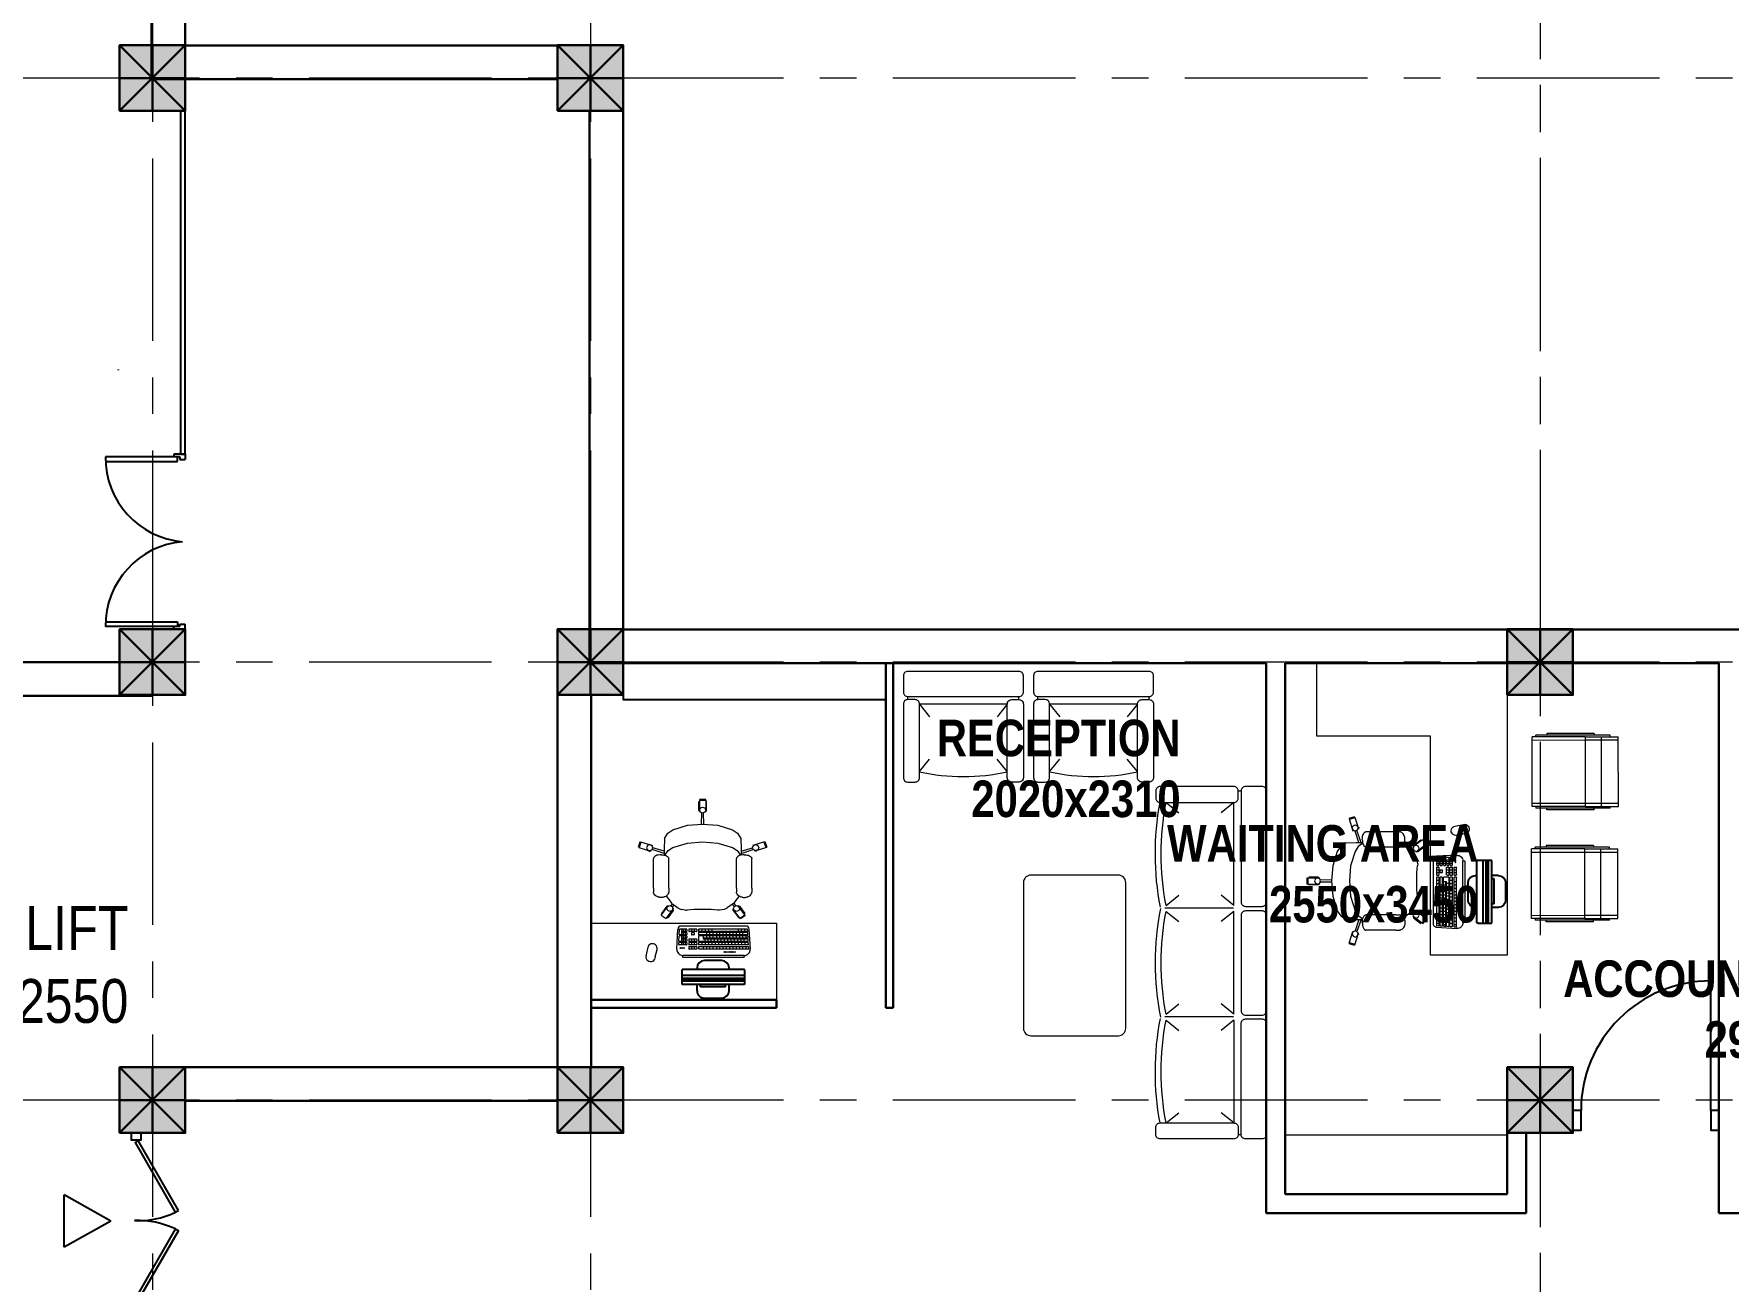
# Model space of a CAD drawing. Header units: metres. Extents: x 319894 to 3389272, y 120 to 6136017.
# Drawn here: x 321639.92 to 321651.53, y 3068012.71 to 3068021.26 of the extents above; entities that cross this region are included whole.
import ezdxf

# ---------------------------------------------------------------- set-up
doc = ezdxf.new("R2010")
doc.units = ezdxf.units.M
doc.header["$MEASUREMENT"] = 0
doc.linetypes.add('CENTER', pattern=[2, 1.25, -0.25, 0.25, -0.25])
doc.linetypes.add('HIDDEN', pattern=[0.375, 0.25, -0.125])
for name, color, linetype, lineweight in [('a_MUEBLE', 255, 'Continuous', 5), ('centerline', 255, 'HIDDEN', 5), ('column', 50, 'Continuous', 30), ('Fixtures', 31, 'Continuous', 20), ('hatch', 252, 'Continuous', 15), ('MOBILIARIO1', 144, 'Continuous', 5), ('wall', 4, 'Continuous', 30)]:
    doc.layers.add(name, color=color, linetype=linetype, lineweight=lineweight)
for name, color, linetype in [('DOOR', 3, 'Continuous'), ('door_cad-block.com', 7, 'Continuous'), ('steps', 23, 'Continuous'), ('TEXT', 255, 'Continuous')]:
    doc.layers.add(name, color=color, linetype=linetype)
doc.styles.get("Standard").update_dxf_attribs({"font": 'arial.ttf'})

# ---------------------------------------------------------------- blocks, each defined once
blk = doc.blocks.new('column')
at = {"layer": 'hatch'}
h = blk.add_hatch(color=256, dxfattribs=at)
h.dxf.hatch_style = 1
h.paths.add_polyline_path([(0, 0), (0.45, 0), (0.45, 0.45), (0, 0.45)])
at = {"layer": 'column'}
for p, q in [((0, 0.45), (0.45, 0)), ((0, 0), (0.45, 0.45)), ((0.225, 0.45), (0.225, 0)), ((0, 0.225), (0.45, 0.225))]:
    blk.add_line(p, q, dxfattribs=at)
blk.add_lwpolyline([(0, 0), (0.45, 0), (0.45, 0.45), (0, 0.45)], close=True, dxfattribs=at)
blk = doc.blocks.new('FINAL GRIDTOP FLOOR')
at = {"layer": 'centerline', "linetype": 'CENTER'}
for p, q in [((322200.75, 3068092.516), (322200.75, 3068054.857)), ((322203.75, 3068092.516), (322203.75, 3068054.857)), ((322210.255, 3068092.521), (322210.255, 3068054.862)), ((322210.255, 3068092.447), (322210.255, 3068054.787)), ((322210.255, 3068092.447), (322210.255, 3068054.787)), ((322233.073, 3068073.066), (322185.967, 3068073.066)), ((322233.073, 3068069.066), (322185.967, 3068069.066)), ((322233.073, 3068069.066), (322185.967, 3068069.066)), ((322233.073, 3068066.066), (322185.967, 3068066.066)), ((322233.073, 3068066.066), (322185.967, 3068066.066))]:
    blk.add_line(p, q, dxfattribs=at)
at = {"layer": 'wall'}
for p in [(322200.525, 3068072.841), (322203.525, 3068072.841), (322200.525, 3068068.841), (322203.525, 3068068.841), (322210.03, 3068068.841), (322200.525, 3068065.841), (322203.525, 3068065.841), (322210.03, 3068065.841)]:
    blk.add_blockref('column', p, dxfattribs=at)
blk = doc.blocks.new('d-1.2')
at = {"layer": 'DOOR'}
for p, q in [((2051.865, 674.769, 16), (2051.865, 675.279, 16)), ((2051.898, 675.279, 16), (2051.898, 674.786, 16)), ((2052.996, 675.279, 16), (2052.996, 674.786, 16)), ((2053.028, 674.769, 16), (2053.028, 675.279, 16)), ((2051.847, 674.733, 16), (2051.847, 674.81, 16)), ((2051.847, 674.81, 16), (2051.865, 674.81, 16)), ((2051.847, 674.733, 16), (2051.883, 674.733, 16)), ((2051.898, 674.786, 16), (2051.865, 674.786, 16)), ((2051.865, 674.769, 16), (2051.883, 674.769, 16)), ((2051.883, 674.769, 16), (2051.883, 674.733, 16)), ((2052.996, 674.786, 16), (2053.028, 674.786, 16)), ((2053.028, 674.769, 16), (2053.01, 674.769, 16)), ((2053.01, 674.769, 16), (2053.01, 674.733, 16)), ((2053.047, 674.733, 16), (2053.01, 674.733, 16)), ((2053.047, 674.81, 16), (2053.028, 674.81, 16)), ((2053.047, 674.733, 16), (2053.047, 674.81, 16))]:
    blk.add_line(p, q, dxfattribs=at)
for centre, start, end in [((2051.872, 674.702, 16), 4.8158, 90.686), ((2053.022, 674.702, 16), 89.314, 175.1842)]:
    blk.add_arc(centre, 0.577, start, end, dxfattribs=at)
blk = doc.blocks.new('GHE-BANH')
for p, q in [((-301, -34), (-231, -120)), ((301, -34), (231, -120)), ((-301, -497), (-231, -410)), ((301, -497), (231, -410)), ((-381, -527), (-381, -548)), ((-301, -497), (301, -497)), ((381, -527), (381, -548))]:
    blk.add_line(p, q)
for points in [[(-411, -497), (-411, 7, -0.414214), (-381, 37), (-331, 37, -0.414214), (-301, 7), (-301, -497, -0.414214), (-331, -527), (-381, -527, -0.414214)], [(411, -497), (411, 7, 0.414214), (381, 37), (331, 37, 0.414214), (301, 7), (301, -497, 0.414214), (331, -527), (381, -527, 0.414214)], [(-411, -578), (-411, -691, 0.414214), (-381, -721), (381, -721, 0.414214), (411, -691), (411, -578, 0.414214), (381, -548), (-381, -548, 0.414214)]]:
    blk.add_lwpolyline(points, format="xyb", close=True)
blk.add_arc((0, -1362), 1362, 77.2483, 102.7517)
blk = doc.blocks.new('SALOND')
for p, q in [((-1175, -194), (-1175, -173)), ((-391, -224), (-1095, -224)), ((-1095, -224), (-1025, -311)), ((-391, -224), (-461, -311)), ((-350, -224), (354, -224)), ((-350, -224), (-280, -311)), ((-350, -224), (-280, -311)), ((354, -224), (284, -311)), ((395, -224), (1099, -224)), ((395, -224), (465, -311)), ((1099, -224), (1029, -311)), ((1180, -194), (1180, -173)), ((-1095, -687), (-1025, -600)), ((-391, -687), (-461, -600)), ((-350, -687), (-280, -600)), ((354, -687), (284, -600)), ((395, -687), (465, -600)), ((1099, -687), (1029, -600))]:
    blk.add_line(p, q)
for points in [[(-383, -143), (-383, -30, 0.414214), (-413, 0), (-1175, 0, 0.414214), (-1205, -30), (-1205, -143, 0.414214), (-1175, -173), (-413, -173, 0.414214)], [(-357, -143), (-357, -30, -0.414214), (-327, 0), (327, 0, -0.414214), (357, -30), (357, -143, -0.414214), (327, -173), (-327, -173, -0.414214)], [(388, -143), (388, -30, -0.414214), (418, 0), (1180, 0, -0.414214), (1210, -30), (1210, -143, -0.414214), (1180, -173), (418, -173, -0.414214)], [(-1205, -224), (-1205, -728, 0.414214), (-1175, -758), (-1125, -758, 0.414214), (-1095, -728), (-1095, -224, 0.414214), (-1125, -194), (-1175, -194, 0.414214)], [(1210, -224), (1210, -728, -0.414214), (1180, -758), (1129, -758, -0.414214), (1099, -728), (1099, -224, -0.414214), (1129, -194), (1180, -194, -0.414214)]]:
    blk.add_lwpolyline(points, format="xyb", close=True)
for points in [[(-369, -225), (-369, -695)], [(376, -225), (376, -695)]]:
    blk.add_lwpolyline(points)
for centre, radius, start, end in [((-743, 1140), 1861, 259.0974, 280.9026), ((2, 1140), 1861, 259.0974, 280.9026), ((747, 1140), 1861, 259.0974, 280.9026), ((-743, 1160), 1921, 259.442, 280.9026), ((2, 1160), 1921, 258.8192, 281.1808), ((747, 1160), 1921, 259.0974, 280.558)]:
    blk.add_arc(centre, radius, start, end)
blk = doc.blocks.new('A$C0B3E6E50')
at = {"layer": 'Fixtures'}
blk.add_lwpolyline([(1077, 707), (1677, 707, 0.414214), (1727, 757), (1727, 1757, 0.414214), (1677, 1807), (1077, 1807, 0.414214), (1027, 1757), (1027, 757, 0.414214)], format="xyb", close=True, dxfattribs=at)
at = {"layer": 'Fixtures', "rotation": 180}
for p in [(615, 2482), (1507, 2482)]:
    blk.add_blockref('GHE-BANH', p, dxfattribs=at)
at = {"layer": 'Fixtures', "xscale": -1, "rotation": 270}
blk.add_blockref('SALOND', (2691, 1205), dxfattribs=at)
blk = doc.blocks.new('*U629')
at = {"color": 0}
for points in [[(-900, 0), (-850, 0), (-850, 121), (-900, 121)], [(-50, 0), (0, 0), (0, 121), (-50, 121)]]:
    blk.add_lwpolyline(points, close=True, dxfattribs=at)
at = {"color": 0, "linetype": 'ByBlock', "ltscale": 10}
blk.add_lwpolyline([(-850, 0), (-850, -800, 0.414214), (-50, 0)], format="xyb", dxfattribs=at)
blk = doc.blocks.new('SILLA3')
at = {"layer": 'MOBILIARIO1'}
for p, q in [((389.0278, 372.941), (389.0279, 373.3228)), ((389.2082, 373.3228), (389.0279, 373.3228)), ((389.2082, 373.3046), (389.0279, 373.3047)), ((389.0732, 373.3228), (389.0732, 373.3319)), ((389.0732, 373.3319), (389.4805, 373.3318)), ((389.1218, 373.3228), (389.1217, 372.941)), ((389.1605, 373.341), (389.4205, 373.3409)), ((389.1605, 373.341), (389.1605, 373.3319)), ((389.208, 372.9409), (389.2082, 373.3228)), ((389.2082, 373.3228), (389.5005, 373.3227)), ((389.5004, 373.3045), (389.2082, 373.3046)), ((389.4205, 373.3409), (389.4205, 373.3318)), ((389.4805, 373.3227), (389.4805, 373.3318)), ((389.5003, 372.9408), (389.5005, 373.3227)), ((389.208, 372.9591), (389.0278, 372.9592)), ((389.208, 372.9409), (389.0278, 372.941)), ((389.073, 372.9319), (389.073, 372.941)), ((389.073, 372.9319), (389.4803, 372.9318)), ((389.1603, 372.9228), (389.1603, 372.9319)), ((389.5003, 372.959), (389.208, 372.9591)), ((389.208, 372.9409), (389.5003, 372.9408)), ((389.4203, 372.9227), (389.4203, 372.9318)), ((389.4803, 372.9408), (389.4803, 372.9318)), ((389.1603, 372.9228), (389.4203, 372.9227))]:
    blk.add_line(p, q, dxfattribs=at)
blk = doc.blocks.new('*U13')
for points in [[(5, 5), (65, 5), (65, 85), (5, 85)], [(5, 5), (65, 5), (65, 85), (5, 85)], [(683, -289), (85, 56), (70, 30), (668, -315)], [(842, -315), (1440, 30), (1425, 56), (827, -289)], [(1505, 5), (1445, 5), (1445, 85), (1505, 85)]]:
    blk.add_lwpolyline(points, close=True)
for centre, start, end in [((20, 30), 334.2879, 2.3373), ((1490, 30), 177.6627, 205.7121)]:
    blk.add_arc(centre, 736, start, end)
blk = doc.blocks.new('chair')
at = {"color": 2}
for p, q in [((321983.037, 3068075.37), (321983.076, 3068075.382)), ((321983.563, 3068075.203), (321983.539, 3068075.236)), ((321982.751, 3068074.924), (321982.751, 3068074.966)), ((321983.037, 3068074.52), (321983.076, 3068074.508))]:
    blk.add_line(p, q, dxfattribs=at)
at = {"layer": 'MOBILIARIO1', "linetype": 'Continuous'}
for p, q in [((321983.037, 3068075.37), (321983.062, 3068075.29)), ((321983.062, 3068075.29), (321983.066, 3068075.291)), ((321983.076, 3068075.383), (321983.101, 3068075.302)), ((321983.102, 3068075.208), (321983.078, 3068075.287)), ((321983.118, 3068075.208), (321983.09, 3068075.291)), ((321983.097, 3068075.301), (321983.101, 3068075.302)), ((321983.103, 3068075.314), (321983.1, 3068075.307)), ((321983.138, 3068075.273), (321983.142, 3068075.278)), ((321983.142, 3068075.278), (321983.147, 3068075.281)), ((321983.147, 3068075.281), (321983.151, 3068075.282)), ((321983.356, 3068075.282), (321983.151, 3068075.282)), ((321983.356, 3068075.282), (321983.365, 3068075.282)), ((321983.365, 3068075.282), (321983.374, 3068075.282)), ((321983.374, 3068075.282), (321983.382, 3068075.282)), ((321983.389, 3068075.281), (321983.382, 3068075.282)), ((321983.391, 3068075.28), (321983.389, 3068075.281)), ((321983.397, 3068075.277), (321983.391, 3068075.28)), ((321983.403, 3068075.272), (321983.397, 3068075.277)), ((321983.015, 3068075.207), (321983.087, 3068075.208)), ((321983.087, 3068075.208), (321983.091, 3068075.208)), ((321983.091, 3068075.208), (321983.109, 3068075.208)), ((321983.109, 3068075.208), (321983.12, 3068075.208)), ((321983.12, 3068075.208), (321983.128, 3068075.208)), ((321983.126, 3068075.23), (321983.127, 3068075.239)), ((321983.126, 3068075.23), (321983.127, 3068075.22)), ((321983.127, 3068075.24), (321983.128, 3068075.249)), ((321983.127, 3068075.24), (321983.127, 3068075.239)), ((321983.127, 3068075.22), (321983.128, 3068075.21)), ((321983.127, 3068075.22), (321983.127, 3068075.22)), ((321983.128, 3068075.25), (321983.13, 3068075.259)), ((321983.128, 3068075.25), (321983.128, 3068075.249)), ((321983.128, 3068075.21), (321983.13, 3068075.201)), ((321983.128, 3068075.21), (321983.128, 3068075.21)), ((321983.13, 3068075.259), (321983.134, 3068075.267)), ((321983.13, 3068075.201), (321983.134, 3068075.193)), ((321983.134, 3068075.267), (321983.138, 3068075.273)), ((321983.134, 3068075.193), (321983.138, 3068075.186)), ((321983.138, 3068075.186), (321983.142, 3068075.181)), ((321983.142, 3068075.181), (321983.147, 3068075.178)), ((321983.147, 3068075.178), (321983.151, 3068075.177)), ((321983.356, 3068075.177), (321983.151, 3068075.177)), ((321983.356, 3068075.177), (321983.365, 3068075.177)), ((321983.365, 3068075.177), (321983.374, 3068075.177)), ((321983.374, 3068075.177), (321983.382, 3068075.177)), ((321983.389, 3068075.178), (321983.382, 3068075.177)), ((321983.382, 3068075.177), (321983.382, 3068075.177)), ((321983.389, 3068075.178), (321983.391, 3068075.179)), ((321983.397, 3068075.182), (321983.391, 3068075.179)), ((321983.403, 3068075.187), (321983.397, 3068075.182)), ((321983.408, 3068075.266), (321983.403, 3068075.272)), ((321983.408, 3068075.193), (321983.403, 3068075.187)), ((321983.409, 3068075.264), (321983.408, 3068075.266)), ((321983.408, 3068075.193), (321983.409, 3068075.196)), ((321983.413, 3068075.257), (321983.409, 3068075.264)), ((321983.413, 3068075.203), (321983.409, 3068075.196)), ((321983.409, 3068075.195), (321983.426, 3068075.182)), ((321983.414, 3068075.254), (321983.413, 3068075.257)), ((321983.413, 3068075.203), (321983.414, 3068075.206)), ((321983.415, 3068075.25), (321983.414, 3068075.254)), ((321983.414, 3068075.206), (321983.415, 3068075.209)), ((321983.417, 3068075.244), (321983.415, 3068075.25)), ((321983.417, 3068075.216), (321983.415, 3068075.209)), ((321983.417, 3068075.241), (321983.417, 3068075.244)), ((321983.418, 3068075.237), (321983.417, 3068075.241)), ((321983.417, 3068075.219), (321983.418, 3068075.222)), ((321983.417, 3068075.216), (321983.417, 3068075.219)), ((321983.418, 3068075.234), (321983.418, 3068075.237)), ((321983.418, 3068075.23), (321983.418, 3068075.234)), ((321983.418, 3068075.226), (321983.418, 3068075.23)), ((321983.418, 3068075.222), (321983.418, 3068075.226)), ((321983.426, 3068075.182), (321983.458, 3068075.158)), ((321983.458, 3068075.158), (321983.475, 3068075.171)), ((321983.465, 3068075.148), (321983.483, 3068075.161)), ((321983.539, 3068075.237), (321983.473, 3068075.187)), ((321983.473, 3068075.187), (321983.475, 3068075.184)), ((321983.477, 3068075.19), (321983.478, 3068075.198)), ((321983.478, 3068075.198), (321983.528, 3068075.235)), ((321983.563, 3068075.203), (321983.497, 3068075.153)), ((321983.508, 3068075.155), (321983.558, 3068075.192)), ((321983.458, 3068075.158), (321983.459, 3068075.156)), ((321983.459, 3068075.156), (321983.474, 3068075.135)), ((321983.474, 3068075.135), (321983.49, 3068075.114)), ((321983.49, 3068075.114), (321983.492, 3068075.112)), ((321983.492, 3068075.112), (321983.494, 3068075.109)), ((321983.494, 3068075.157), (321983.497, 3068075.153)), ((321983.494, 3068075.109), (321983.501, 3068075.092)), ((321983.508, 3068075.155), (321983.501, 3068075.156)), ((321983.501, 3068075.092), (321983.504, 3068075.076)), ((321983.505, 3068075.049), (321983.501, 3068075.003)), ((321983.504, 3068075.076), (321983.506, 3068075.06)), ((321983.506, 3068075.06), (321983.505, 3068075.049)), ((321982.751, 3068074.966), (321982.833, 3068074.966)), ((321982.823, 3068074.972), (321982.761, 3068074.972)), ((321982.823, 3068074.972), (321982.828, 3068074.966)), ((321982.833, 3068074.966), (321982.833, 3068074.962)), ((321982.833, 3068074.928), (321982.833, 3068074.924)), ((321982.916, 3068074.953), (321982.84, 3068074.952)), ((321982.916, 3068074.938), (321982.84, 3068074.939)), ((321983.501, 3068075.004), (321983.501, 3068074.886)), ((321982.751, 3068074.924), (321982.833, 3068074.924)), ((321982.823, 3068074.919), (321982.761, 3068074.919)), ((321982.828, 3068074.924), (321982.823, 3068074.919)), ((321983.501, 3068074.887), (321983.505, 3068074.84)), ((321983.504, 3068074.813), (321983.501, 3068074.798)), ((321983.506, 3068074.828), (321983.504, 3068074.813)), ((321983.506, 3068074.828), (321983.505, 3068074.84)), ((321983.13, 3068074.69), (321983.134, 3068074.698)), ((321983.134, 3068074.698), (321983.138, 3068074.704)), ((321983.138, 3068074.704), (321983.142, 3068074.709)), ((321983.142, 3068074.709), (321983.147, 3068074.712)), ((321983.147, 3068074.712), (321983.151, 3068074.713)), ((321983.356, 3068074.713), (321983.151, 3068074.713)), ((321983.356, 3068074.713), (321983.365, 3068074.713)), ((321983.365, 3068074.713), (321983.374, 3068074.713)), ((321983.374, 3068074.713), (321983.382, 3068074.713)), ((321983.382, 3068074.713), (321983.382, 3068074.713)), ((321983.389, 3068074.712), (321983.382, 3068074.713)), ((321983.389, 3068074.712), (321983.391, 3068074.711)), ((321983.397, 3068074.708), (321983.391, 3068074.711)), ((321983.403, 3068074.703), (321983.397, 3068074.708)), ((321983.408, 3068074.697), (321983.403, 3068074.703)), ((321983.408, 3068074.697), (321983.409, 3068074.695)), ((321983.409, 3068074.695), (321983.426, 3068074.708)), ((321983.413, 3068074.687), (321983.409, 3068074.695)), ((321983.426, 3068074.708), (321983.436, 3068074.716)), ((321983.436, 3068074.716), (321983.458, 3068074.732)), ((321983.459, 3068074.734), (321983.458, 3068074.732)), ((321983.459, 3068074.734), (321983.474, 3068074.755)), ((321983.462, 3068074.737), (321983.475, 3068074.727)), ((321983.469, 3068074.748), (321983.483, 3068074.738)), ((321983.473, 3068074.711), (321983.475, 3068074.715)), ((321983.539, 3068074.662), (321983.473, 3068074.711)), ((321983.474, 3068074.755), (321983.479, 3068074.761)), ((321983.478, 3068074.701), (321983.477, 3068074.708)), ((321983.478, 3068074.701), (321983.528, 3068074.664)), ((321983.479, 3068074.761), (321983.49, 3068074.776)), ((321983.492, 3068074.779), (321983.49, 3068074.776)), ((321983.494, 3068074.782), (321983.492, 3068074.779)), ((321983.494, 3068074.782), (321983.501, 3068074.798)), ((321983.494, 3068074.742), (321983.497, 3068074.745)), ((321983.563, 3068074.696), (321983.497, 3068074.745)), ((321983.501, 3068074.742), (321983.508, 3068074.743)), ((321983.508, 3068074.743), (321983.558, 3068074.706)), ((321983.539, 3068074.662), (321983.563, 3068074.696)), ((321983.558, 3068074.706), (321983.559, 3068074.699)), ((321983.015, 3068074.683), (321983.087, 3068074.682)), ((321983.037, 3068074.52), (321983.062, 3068074.601)), ((321983.062, 3068074.601), (321983.066, 3068074.599)), ((321983.076, 3068074.508), (321983.101, 3068074.588)), ((321983.102, 3068074.682), (321983.078, 3068074.603)), ((321983.087, 3068074.682), (321983.091, 3068074.682)), ((321983.118, 3068074.682), (321983.09, 3068074.599)), ((321983.091, 3068074.682), (321983.109, 3068074.682)), ((321983.097, 3068074.589), (321983.101, 3068074.588)), ((321983.103, 3068074.576), (321983.1, 3068074.583)), ((321983.109, 3068074.682), (321983.12, 3068074.682)), ((321983.12, 3068074.682), (321983.128, 3068074.682)), ((321983.126, 3068074.661), (321983.127, 3068074.67)), ((321983.126, 3068074.661), (321983.127, 3068074.651)), ((321983.127, 3068074.671), (321983.128, 3068074.68)), ((321983.127, 3068074.67), (321983.127, 3068074.671)), ((321983.127, 3068074.651), (321983.128, 3068074.641)), ((321983.127, 3068074.651), (321983.127, 3068074.651)), ((321983.128, 3068074.681), (321983.13, 3068074.69)), ((321983.128, 3068074.68), (321983.128, 3068074.681)), ((321983.128, 3068074.641), (321983.13, 3068074.631)), ((321983.128, 3068074.641), (321983.128, 3068074.641)), ((321983.13, 3068074.631), (321983.134, 3068074.624)), ((321983.134, 3068074.624), (321983.138, 3068074.617)), ((321983.138, 3068074.617), (321983.142, 3068074.612)), ((321983.142, 3068074.612), (321983.147, 3068074.609)), ((321983.147, 3068074.609), (321983.151, 3068074.608)), ((321983.356, 3068074.608), (321983.151, 3068074.608)), ((321983.356, 3068074.608), (321983.365, 3068074.608)), ((321983.365, 3068074.608), (321983.374, 3068074.608)), ((321983.374, 3068074.608), (321983.382, 3068074.608)), ((321983.389, 3068074.609), (321983.382, 3068074.608)), ((321983.391, 3068074.61), (321983.389, 3068074.609)), ((321983.397, 3068074.613), (321983.391, 3068074.61)), ((321983.403, 3068074.618), (321983.397, 3068074.613)), ((321983.408, 3068074.624), (321983.403, 3068074.618)), ((321983.409, 3068074.626), (321983.408, 3068074.624)), ((321983.413, 3068074.634), (321983.409, 3068074.626)), ((321983.413, 3068074.687), (321983.414, 3068074.685)), ((321983.414, 3068074.636), (321983.413, 3068074.634)), ((321983.414, 3068074.685), (321983.415, 3068074.681)), ((321983.415, 3068074.64), (321983.414, 3068074.636)), ((321983.417, 3068074.675), (321983.415, 3068074.681)), ((321983.417, 3068074.646), (321983.415, 3068074.64)), ((321983.417, 3068074.675), (321983.417, 3068074.672)), ((321983.417, 3068074.672), (321983.418, 3068074.668)), ((321983.418, 3068074.653), (321983.417, 3068074.649)), ((321983.417, 3068074.649), (321983.417, 3068074.646)), ((321983.418, 3068074.668), (321983.418, 3068074.665)), ((321983.418, 3068074.665), (321983.418, 3068074.661)), ((321983.418, 3068074.661), (321983.418, 3068074.657)), ((321983.418, 3068074.657), (321983.418, 3068074.653))]:
    blk.add_line(p, q, dxfattribs=at)
for points in [[(321983.098, 3068075.308), (321983.092, 3068075.293), (321983.078, 3068075.287), (321983.063, 3068075.293), (321983.057, 3068075.308), (321983.063, 3068075.323), (321983.078, 3068075.329), (321983.092, 3068075.323)], [(321983.515, 3068075.178), (321983.509, 3068075.163), (321983.495, 3068075.157), (321983.48, 3068075.163), (321983.474, 3068075.178), (321983.48, 3068075.193), (321983.495, 3068075.199), (321983.509, 3068075.193)], [(321982.841, 3068074.945), (321982.835, 3068074.93), (321982.821, 3068074.924), (321982.806, 3068074.93), (321982.8, 3068074.945), (321982.806, 3068074.96), (321982.821, 3068074.966), (321982.835, 3068074.96)], [(321983.515, 3068074.721), (321983.509, 3068074.706), (321983.495, 3068074.7), (321983.48, 3068074.706), (321983.474, 3068074.721), (321983.48, 3068074.736), (321983.495, 3068074.742), (321983.509, 3068074.736)], [(321983.098, 3068074.582), (321983.092, 3068074.597), (321983.078, 3068074.603), (321983.063, 3068074.597), (321983.057, 3068074.582), (321983.063, 3068074.567), (321983.078, 3068074.561), (321983.092, 3068074.567)]]:
    blk.add_lwpolyline(points, close=True, dxfattribs=at)
for points in [[(321982.955, 3068075.149), (321982.979, 3068075.184), (321983.015, 3068075.207)], [(321983.077, 3068075.149), (321983.098, 3068075.181), (321983.13, 3068075.204)], [(321982.916, 3068074.945), (321982.924, 3068075.049), (321982.955, 3068075.149)], [(321983.038, 3068074.945), (321983.046, 3068075.049), (321983.077, 3068075.149)], [(321982.955, 3068074.742), (321982.924, 3068074.841), (321982.916, 3068074.945)], [(321983.077, 3068074.742), (321983.046, 3068074.841), (321983.038, 3068074.945)], [(321983.015, 3068074.683), (321982.979, 3068074.706), (321982.955, 3068074.742)], [(321983.13, 3068074.687), (321983.098, 3068074.709), (321983.077, 3068074.742)]]:
    blk.add_lwpolyline(points, dxfattribs=at)
blk = doc.blocks.new('desktop')
at = {"layer": 'a_MUEBLE', "color": 8}
for p, q in [((321984.496, 3068129.625), (321984.496, 3068129.179)), ((321984.654, 3068129.654), (321984.516, 3068129.646)), ((321984.517, 3068129.633), (321984.517, 3068129.302)), ((321984.517, 3068129.615), (321984.533, 3068129.615)), ((321984.517, 3068129.592), (321984.533, 3068129.592)), ((321984.531, 3068129.636), (321984.519, 3068129.635)), ((321984.533, 3068129.634), (321984.533, 3068129.302)), ((321984.54, 3068129.634), (321984.54, 3068129.302)), ((321984.54, 3068129.601), (321984.556, 3068129.601)), ((321984.554, 3068129.637), (321984.542, 3068129.636)), ((321984.556, 3068129.635), (321984.556, 3068129.302)), ((321984.563, 3068129.635), (321984.563, 3068129.302)), ((321984.563, 3068129.624), (321984.579, 3068129.624)), ((321984.563, 3068129.601), (321984.579, 3068129.601)), ((321984.577, 3068129.638), (321984.565, 3068129.638)), ((321984.579, 3068129.636), (321984.579, 3068129.33)), ((321984.585, 3068129.637), (321984.585, 3068129.33)), ((321984.585, 3068129.61), (321984.602, 3068129.61)), ((321984.585, 3068129.588), (321984.602, 3068129.588)), ((321984.599, 3068129.64), (321984.588, 3068129.639)), ((321984.602, 3068129.637), (321984.602, 3068129.302)), ((321984.608, 3068129.638), (321984.608, 3068129.302)), ((321984.608, 3068129.616), (321984.625, 3068129.616)), ((321984.608, 3068129.593), (321984.625, 3068129.593)), ((321984.622, 3068129.641), (321984.61, 3068129.64)), ((321984.625, 3068129.638), (321984.625, 3068129.302)), ((321984.637, 3068129.64), (321984.637, 3068129.302)), ((321984.637, 3068129.624), (321984.653, 3068129.624)), ((321984.637, 3068129.601), (321984.653, 3068129.601)), ((321984.651, 3068129.643), (321984.639, 3068129.643)), ((321984.653, 3068129.641), (321984.653, 3068129.302)), ((321984.697, 3068129.612), (321984.697, 3068129.192)), ((321984.712, 3068129.612), (321984.697, 3068129.612)), ((321984.712, 3068129.612), (321984.712, 3068129.192)), ((321984.517, 3068129.57), (321984.533, 3068129.57)), ((321984.54, 3068129.579), (321984.556, 3068129.579)), ((321984.54, 3068129.556), (321984.556, 3068129.556)), ((321984.54, 3068129.533), (321984.556, 3068129.533)), ((321984.54, 3068129.511), (321984.556, 3068129.511)), ((321984.54, 3068129.488), (321984.556, 3068129.488)), ((321984.563, 3068129.579), (321984.579, 3068129.579)), ((321984.563, 3068129.556), (321984.579, 3068129.556)), ((321984.563, 3068129.533), (321984.579, 3068129.533)), ((321984.563, 3068129.511), (321984.579, 3068129.511)), ((321984.563, 3068129.488), (321984.579, 3068129.488)), ((321984.585, 3068129.565), (321984.602, 3068129.565)), ((321984.585, 3068129.542), (321984.602, 3068129.542)), ((321984.585, 3068129.52), (321984.602, 3068129.52)), ((321984.585, 3068129.497), (321984.602, 3068129.497)), ((321984.585, 3068129.475), (321984.602, 3068129.475)), ((321984.608, 3068129.57), (321984.625, 3068129.57)), ((321984.608, 3068129.548), (321984.625, 3068129.548)), ((321984.608, 3068129.525), (321984.625, 3068129.525)), ((321984.608, 3068129.503), (321984.625, 3068129.503)), ((321984.608, 3068129.48), (321984.625, 3068129.48)), ((321984.637, 3068129.579), (321984.653, 3068129.579)), ((321984.637, 3068129.556), (321984.653, 3068129.556)), ((321984.637, 3068129.533), (321984.653, 3068129.533)), ((321984.637, 3068129.511), (321984.653, 3068129.511)), ((321984.637, 3068129.488), (321984.653, 3068129.488)), ((321984.517, 3068129.389), (321984.533, 3068129.389)), ((321984.517, 3068129.367), (321984.533, 3068129.367)), ((321984.54, 3068129.466), (321984.556, 3068129.466)), ((321984.54, 3068129.443), (321984.556, 3068129.443)), ((321984.54, 3068129.421), (321984.556, 3068129.421)), ((321984.54, 3068129.398), (321984.556, 3068129.398)), ((321984.54, 3068129.375), (321984.556, 3068129.375)), ((321984.54, 3068129.353), (321984.556, 3068129.353)), ((321984.563, 3068129.466), (321984.579, 3068129.466)), ((321984.563, 3068129.443), (321984.579, 3068129.443)), ((321984.563, 3068129.421), (321984.579, 3068129.421)), ((321984.563, 3068129.398), (321984.579, 3068129.398)), ((321984.563, 3068129.375), (321984.579, 3068129.375)), ((321984.563, 3068129.353), (321984.579, 3068129.353)), ((321984.585, 3068129.452), (321984.602, 3068129.452)), ((321984.585, 3068129.429), (321984.602, 3068129.429)), ((321984.585, 3068129.407), (321984.602, 3068129.407)), ((321984.585, 3068129.384), (321984.602, 3068129.384)), ((321984.585, 3068129.362), (321984.602, 3068129.362)), ((321984.608, 3068129.458), (321984.625, 3068129.458)), ((321984.608, 3068129.435), (321984.625, 3068129.435)), ((321984.608, 3068129.412), (321984.625, 3068129.412)), ((321984.608, 3068129.39), (321984.625, 3068129.39)), ((321984.608, 3068129.367), (321984.625, 3068129.367)), ((321984.637, 3068129.466), (321984.653, 3068129.466)), ((321984.637, 3068129.443), (321984.653, 3068129.443)), ((321984.637, 3068129.421), (321984.653, 3068129.421)), ((321984.637, 3068129.398), (321984.653, 3068129.398)), ((321984.637, 3068129.375), (321984.653, 3068129.375)), ((321984.637, 3068129.353), (321984.653, 3068129.353)), ((321984.517, 3068129.344), (321984.533, 3068129.344)), ((321984.517, 3068129.322), (321984.533, 3068129.322)), ((321984.517, 3068129.285), (321984.517, 3068129.234)), ((321984.517, 3068129.269), (321984.533, 3068129.269)), ((321984.517, 3068129.25), (321984.533, 3068129.25)), ((321984.519, 3068129.299), (321984.531, 3068129.299)), ((321984.519, 3068129.287), (321984.531, 3068129.287)), ((321984.533, 3068129.285), (321984.533, 3068129.234)), ((321984.54, 3068129.267), (321984.54, 3068129.253)), ((321984.542, 3068129.299), (321984.554, 3068129.299)), ((321984.542, 3068129.269), (321984.554, 3068129.269)), ((321984.542, 3068129.25), (321984.554, 3068129.25)), ((321984.556, 3068129.267), (321984.556, 3068129.253)), ((321984.563, 3068129.33), (321984.585, 3068129.33)), ((321984.565, 3068129.299), (321984.6, 3068129.299)), ((321984.585, 3068129.342), (321984.602, 3068129.342)), ((321984.585, 3068129.285), (321984.585, 3068129.234)), ((321984.585, 3068129.269), (321984.602, 3068129.269)), ((321984.585, 3068129.25), (321984.602, 3068129.25)), ((321984.588, 3068129.287), (321984.6, 3068129.287)), ((321984.602, 3068129.285), (321984.602, 3068129.234)), ((321984.608, 3068129.345), (321984.625, 3068129.345)), ((321984.608, 3068129.322), (321984.625, 3068129.322)), ((321984.608, 3068129.285), (321984.608, 3068129.234)), ((321984.608, 3068129.269), (321984.625, 3068129.269)), ((321984.608, 3068129.25), (321984.625, 3068129.25)), ((321984.611, 3068129.299), (321984.622, 3068129.299)), ((321984.611, 3068129.287), (321984.622, 3068129.287)), ((321984.625, 3068129.285), (321984.625, 3068129.234)), ((321984.637, 3068129.33), (321984.653, 3068129.33)), ((321984.637, 3068129.285), (321984.637, 3068129.234)), ((321984.637, 3068129.269), (321984.653, 3068129.269)), ((321984.637, 3068129.25), (321984.653, 3068129.25)), ((321984.639, 3068129.299), (321984.651, 3068129.299)), ((321984.639, 3068129.287), (321984.651, 3068129.287)), ((321984.653, 3068129.285), (321984.653, 3068129.234)), ((321984.654, 3068129.151), (321984.516, 3068129.158)), ((321984.517, 3068129.217), (321984.517, 3068129.171)), ((321984.517, 3068129.207), (321984.533, 3068129.207)), ((321984.517, 3068129.194), (321984.533, 3068129.194)), ((321984.517, 3068129.182), (321984.556, 3068129.182)), ((321984.519, 3068129.232), (321984.531, 3068129.232)), ((321984.519, 3068129.22), (321984.531, 3068129.22)), ((321984.554, 3068129.167), (321984.519, 3068129.169)), ((321984.533, 3068129.217), (321984.533, 3068129.182)), ((321984.54, 3068129.217), (321984.54, 3068129.182)), ((321984.54, 3068129.207), (321984.556, 3068129.207)), ((321984.54, 3068129.194), (321984.556, 3068129.194)), ((321984.542, 3068129.22), (321984.554, 3068129.22)), ((321984.556, 3068129.217), (321984.556, 3068129.169)), ((321984.563, 3068129.217), (321984.563, 3068129.169)), ((321984.563, 3068129.207), (321984.579, 3068129.207)), ((321984.563, 3068129.194), (321984.579, 3068129.194)), ((321984.563, 3068129.182), (321984.602, 3068129.182)), ((321984.565, 3068129.22), (321984.577, 3068129.22)), ((321984.599, 3068129.165), (321984.565, 3068129.166)), ((321984.579, 3068129.217), (321984.579, 3068129.182)), ((321984.585, 3068129.217), (321984.585, 3068129.182)), ((321984.585, 3068129.207), (321984.602, 3068129.207)), ((321984.585, 3068129.194), (321984.602, 3068129.194)), ((321984.588, 3068129.232), (321984.6, 3068129.232)), ((321984.588, 3068129.22), (321984.6, 3068129.22)), ((321984.602, 3068129.217), (321984.602, 3068129.167)), ((321984.608, 3068129.217), (321984.608, 3068129.166)), ((321984.608, 3068129.207), (321984.625, 3068129.207)), ((321984.608, 3068129.194), (321984.625, 3068129.194)), ((321984.608, 3068129.182), (321984.625, 3068129.182)), ((321984.622, 3068129.163), (321984.61, 3068129.164)), ((321984.611, 3068129.232), (321984.622, 3068129.232)), ((321984.611, 3068129.22), (321984.622, 3068129.22)), ((321984.625, 3068129.217), (321984.625, 3068129.166)), ((321984.639, 3068129.232), (321984.651, 3068129.232)), ((321984.712, 3068129.192), (321984.697, 3068129.192)), ((321984.707, 3068129.003), (321984.656, 3068129.015)), ((321984.641, 3068128.952), (321984.701, 3068128.939))]:
    blk.add_line(p, q, dxfattribs=at)
at = {"layer": 'a_MUEBLE', "color": 8, "lineweight": -3}
for p, q in [((321984.793, 3068129.609), (321984.793, 3068129.186)), ((321984.799, 3068129.615), (321984.895, 3068129.615)), ((321984.835, 3068129.615), (321984.835, 3068129.186)), ((321984.855, 3068129.615), (321984.855, 3068129.186)), ((321984.863, 3068129.615), (321984.863, 3068129.186)), ((321984.872, 3068129.615), (321984.872, 3068129.186)), ((321984.895, 3068129.615), (321984.895, 3068129.186)), ((321984.793, 3068129.508), (321984.782, 3068129.508)), ((321984.939, 3068129.508), (321984.895, 3068129.508)), ((321984.911, 3068129.483), (321984.895, 3068129.483)), ((321984.911, 3068129.483), (321984.911, 3068129.313)), ((321984.732, 3068129.458), (321984.732, 3068129.339)), ((321984.989, 3068129.339), (321984.989, 3068129.458)), ((321984.782, 3068129.289), (321984.793, 3068129.289)), ((321984.911, 3068129.313), (321984.895, 3068129.313)), ((321984.939, 3068129.289), (321984.895, 3068129.289)), ((321984.895, 3068129.186), (321984.793, 3068129.186))]:
    blk.add_line(p, q, dxfattribs=at)
at = {"layer": 'a_MUEBLE', "color": 8}
for centre in [(321984.673, 3068129.549), (321984.673, 3068129.537), (321984.673, 3068129.525), (321984.673, 3068129.513), (321984.673, 3068129.501), (321984.673, 3068129.489), (321984.673, 3068129.477), (321984.646, 3068129.199), (321984.646, 3068129.187), (321984.646, 3068129.175)]:
    blk.add_circle(centre, 0.00275, dxfattribs=at)
for centre, radius, start, end in [((321984.516, 3068129.625), 0.0206, 90, 180), ((321984.519, 3068129.633), 0.00234, 93.0941, 180), ((321984.531, 3068129.634), 0.00234, 360, 93.0941), ((321984.542, 3068129.634), 0.00234, 93.0941, 180), ((321984.554, 3068129.635), 0.00234, 360, 93.0941), ((321984.565, 3068129.635), 0.00234, 93.0941, 180), ((321984.577, 3068129.636), 0.00234, 360, 93.0941), ((321984.588, 3068129.637), 0.00234, 93.0941, 180), ((321984.6, 3068129.637), 0.00234, 360, 93.0941), ((321984.611, 3068129.638), 0.00234, 93.0941, 180), ((321984.622, 3068129.638), 0.00234, 360, 93.0941), ((321984.639, 3068129.64), 0.00234, 93.0941, 180), ((321984.651, 3068129.641), 0.00234, 360, 93.0941), ((321984.656, 3068129.612), 0.0412, 0, 93.0941), ((321984.519, 3068129.302), 0.00234, 180, 270), ((321984.519, 3068129.285), 0.00234, 90, 180), ((321984.531, 3068129.302), 0.00234, 270, 360), ((321984.531, 3068129.285), 0.00234, 360, 90), ((321984.542, 3068129.302), 0.00234, 180, 270), ((321984.542, 3068129.267), 0.00234, 90, 180), ((321984.542, 3068129.253), 0.00234, 180, 270), ((321984.554, 3068129.302), 0.00234, 270, 360), ((321984.554, 3068129.267), 0.00234, 360, 90), ((321984.554, 3068129.253), 0.00234, 270, 360), ((321984.565, 3068129.302), 0.00234, 180, 270), ((321984.588, 3068129.285), 0.00234, 90, 180), ((321984.6, 3068129.302), 0.00234, 270, 360), ((321984.6, 3068129.285), 0.00234, 360, 90), ((321984.611, 3068129.302), 0.00234, 180, 270), ((321984.611, 3068129.285), 0.00234, 90, 180), ((321984.622, 3068129.302), 0.00234, 270, 360), ((321984.622, 3068129.285), 0.00234, 360, 90), ((321984.639, 3068129.302), 0.00234, 180, 270), ((321984.639, 3068129.285), 0.00234, 90, 180), ((321984.651, 3068129.302), 0.00234, 270, 360), ((321984.651, 3068129.285), 0.00234, 360, 90), ((321984.516, 3068129.179), 0.0206, 180, 270), ((321984.519, 3068129.234), 0.00234, 180, 270), ((321984.519, 3068129.217), 0.00234, 90, 180), ((321984.519, 3068129.171), 0.00234, 180, 266.9059), ((321984.531, 3068129.234), 0.00234, 270, 360), ((321984.531, 3068129.217), 0.00234, 360, 90), ((321984.542, 3068129.217), 0.00234, 90, 180), ((321984.554, 3068129.217), 0.00234, 360, 90), ((321984.554, 3068129.169), 0.00234, 266.9059, 360), ((321984.565, 3068129.217), 0.00234, 90, 180), ((321984.565, 3068129.169), 0.00234, 180, 266.9059), ((321984.577, 3068129.217), 0.00234, 360, 90), ((321984.588, 3068129.234), 0.00234, 180, 270), ((321984.588, 3068129.217), 0.00234, 90, 180), ((321984.6, 3068129.167), 0.00234, 266.9059, 360), ((321984.6, 3068129.234), 0.00234, 270, 360), ((321984.6, 3068129.217), 0.00234, 360, 90), ((321984.611, 3068129.234), 0.00234, 180, 270), ((321984.611, 3068129.217), 0.00234, 90, 180), ((321984.611, 3068129.166), 0.00234, 180, 266.9059), ((321984.622, 3068129.234), 0.00234, 270, 360), ((321984.622, 3068129.217), 0.00234, 360, 90), ((321984.622, 3068129.166), 0.00234, 266.9059, 360), ((321984.639, 3068129.234), 0.00234, 180, 270), ((321984.651, 3068129.234), 0.00234, 270, 360), ((321984.656, 3068129.192), 0.0412, 266.9059, 0), ((321984.649, 3068128.983), 0.0324, 76.9205, 258.5144), ((321984.707, 3068128.971), 0.0324, 257.7174, 90)]:
    blk.add_arc(centre, radius, start, end, dxfattribs=at)
at = {"layer": 'a_MUEBLE', "color": 8, "lineweight": -3}
for centre, radius, start, end in [((321984.799, 3068129.609), 0.00625, 90, 180), ((321984.782, 3068129.458), 0.05, 90, 180), ((321984.939, 3068129.458), 0.05, 0, 90), ((321984.782, 3068129.339), 0.05, 180, 270), ((321984.939, 3068129.339), 0.05, 270, 0)]:
    blk.add_arc(centre, radius, start, end, dxfattribs=at)

msp = doc.modelspace()

# ---------------------------------------------------------------- linework, layer by layer
msp.add_lwpolyline([(321643.959, 3068016.948), (321643.959, 3068016.697), (321645.759, 3068016.697), (321645.759, 3068016.948)], close=True)
at = {"layer": 'DOOR'}
for p, q in [((321640.929, 3068018.379), (321640.929, 3068020.729)), ((321640.959, 3068018.379), (321640.959, 3068020.729)), ((321640.929, 3068018.379), (321640.959, 3068018.379))]:
    msp.add_line(p, q, dxfattribs=at)
at = {"layer": 'door_cad-block.com'}
for p, q in [((321640.13, 3068012.946), (321640.13, 3068013.306)), ((321640.45, 3068013.126), (321640.13, 3068013.306)), ((321640.45, 3068013.126), (321640.13, 3068012.946))]:
    msp.add_line(p, q, dxfattribs=at)
at = {"layer": 'Fixtures', "linetype": 'Continuous'}
msp.add_lwpolyline([(321648.494, 3068013.714), (321648.494, 3068013.309), (321650.014, 3068013.309), (321650.014, 3068013.714)], close=True, dxfattribs=at)
at = {"layer": 'MOBILIARIO1', "linetype": 'Continuous'}
for p, q in [((321643.739, 3068015.167), (321645.01, 3068015.167)), ((321645.01, 3068015.167), (321645.01, 3068014.642)), ((321645.01, 3068014.642), (321643.96, 3068014.642))]:
    msp.add_line(p, q, dxfattribs=at)
for points in [[(321649.489, 3068016.448), (321648.711, 3068016.448), (321648.711, 3068016.949), (321650.014, 3068016.948), (321650.014, 3068014.948), (321649.489, 3068014.948), (321649.489, 3068016.448)], [(321645.01, 3068014.642), (321643.96, 3068014.642)]]:
    msp.add_lwpolyline(points, dxfattribs=at)
at = {"layer": 'steps'}
msp.add_line((321640.499, 3068018.959), (321640.499, 3068018.953), dxfattribs=at)
at = {"layer": 'wall'}
for p, q in [((321634.964, 3068016.954), (321640.509, 3068016.954)), ((321645.759, 3068014.586), (321645.759, 3068016.948)), ((321645.809, 3068014.586), (321645.809, 3068016.948)), ((321648.364, 3068016.948), (321648.364, 3068013.179)), ((321648.494, 3068016.948), (321648.494, 3068013.309)), ((321651.464, 3068016.948), (321651.464, 3068013.179)), ((321634.964, 3068016.724), (321640.734, 3068016.724)), ((321643.509, 3068016.729), (321643.509, 3068014.179)), ((321643.739, 3068016.729), (321643.739, 3068014.179)), ((321645.01, 3068014.642), (321643.739, 3068014.642)), ((321645.01, 3068014.586), (321643.739, 3068014.586)), ((321645.01, 3068014.586), (321645.01, 3068014.642)), ((321645.809, 3068014.586), (321645.759, 3068014.586)), ((321640.959, 3068014.179), (321643.509, 3068014.179)), ((321640.959, 3068013.949), (321643.509, 3068013.949)), ((321650.014, 3068013.309), (321650.014, 3068013.729)), ((321650.144, 3068013.179), (321650.144, 3068013.729)), ((321650.014, 3068013.309), (321648.494, 3068013.309)), ((321650.144, 3068013.179), (321648.364, 3068013.179)), ((321653.35, 3068013.179), (321651.464, 3068013.179))]:
    msp.add_line(p, q, dxfattribs=at)
for points in [[(321640.729, 3068036.678), (321640.729, 3068020.948), (321643.509, 3068020.948)], [(321640.959, 3068036.678), (321640.959, 3068021.178), (321643.509, 3068021.178)], [(321643.729, 3068020.729), (321643.729, 3068016.948), (321648.364, 3068016.948)], [(321643.959, 3068020.729), (321643.959, 3068017.178), (321667.459, 3068017.178), (321667.459, 3068007.679)], [(321648.494, 3068016.948), (321651.464, 3068016.948)]]:
    msp.add_lwpolyline(points, dxfattribs=at)

# ---------------------------------------------------------------- block references
at = {"layer": 'DOOR', "rotation": 89.99999999999999}
msp.add_blockref('d-1.2', (322315.692, 3065965.332, -16), dxfattribs=at)
at = {"layer": 'door_cad-block.com'}
for name, p, xscale, yscale, zscale, rotation in [('*U629', (321650.464, 3068013.882), 0.00111111110741565, 0.00111111110741565, 0.00111111110741565, 179.9999999802015), ('*U13', (321640.66, 3068012.525), 0.0008000000022351729, 0.0008000000022351729, 0.0008000000022351729, 89.99999976584706)]:
    msp.add_blockref(name, p, dxfattribs=dict(at, xscale=xscale, yscale=yscale, zscale=zscale, rotation=rotation))
at = {"layer": 'Fixtures', "linetype": 'Continuous', "xscale": 0.0009999999999999996, "yscale": 0.0009999999999999996, "zscale": 0.0009999999999999996}
msp.add_blockref('A$C0B3E6E50', (321645.674, 3068013.688), dxfattribs=at)
at = {"layer": 'MOBILIARIO1', "linetype": 'Continuous', "xscale": -1.249999999985933, "yscale": 1.249999999985933, "zscale": 1.249999999985933, "rotation": 359.9999999582968}
for p in [(322137.06, 3067549.79), (322137.056, 3067549.021)]:
    msp.add_blockref('SILLA3', p, dxfattribs=at)
at = {"layer": 'wall'}
msp.add_blockref('FINAL GRIDTOP FLOOR', (-560.016, -52.112), dxfattribs=at)
at = {"layer": 'wall', "rotation": 270}
for name, p in [('chair', (-2746430.442, 3389998.761)), ('desktop', (-2746484.824, 3389999.642))]:
    msp.add_blockref(name, p, dxfattribs=at)
at = {"layer": 'wall', "xscale": -1, "rotation": 180}
for name, p in [('chair', (-334.105, 6136090.4)), ('desktop', (-334.986, 6136144.782))]:
    msp.add_blockref(name, p, dxfattribs=at)

# ---------------------------------------------------------------- texts
at = {"layer": 'TEXT', "linetype": 'Continuous', "attachment_point": 9}
for s, insert, char_height, width, rotation in [('{\\fArial Narrow|b1|i0|c0|p34;RECEPTION\\P2020x2310}', (321647.777, 3068015.889), 0.25, 5.88872, 360), ('{\\fArial Narrow|b1|i0|c0|p34;WAITING AREA\\P2550x3450}', (321649.816, 3068015.167), 0.25, 5.88872, 360), ('{\\fArial Narrow|b0|i0|c0|p34;LIFT\\P3000 X 2550}', (321640.57, 3068014.479), 0.3, 8.64196, 359.9991), ('{\\fArial Narrow|b1|i0|c0|p34;ACCOUNT ROOM\\P2970x3640}', (321652.799, 3068014.24), 0.25, 5.88872, 360)]:
    msp.add_mtext(s, dxfattribs=dict(at, insert=insert, char_height=char_height, width=width, rotation=rotation))

doc.saveas('drawing.dxf')
